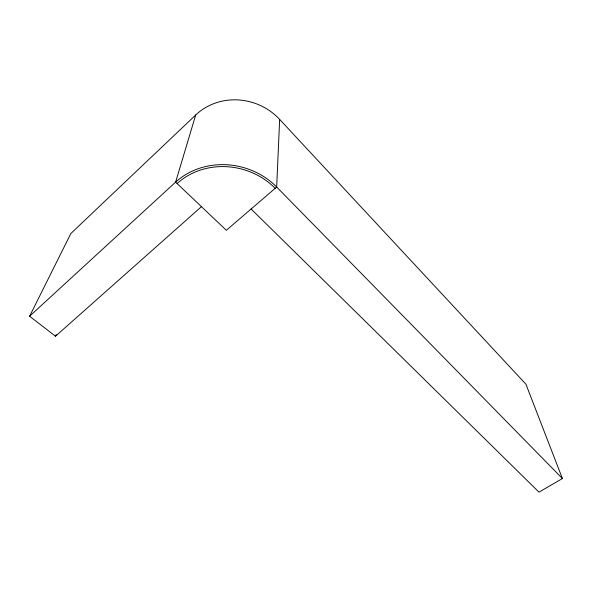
<?xml version="1.0" encoding="UTF-8"?>
<svg xmlns="http://www.w3.org/2000/svg" width="592" height="592" viewBox="0 0 592 592"><rect width="100%" height="100%" fill="white"/><g stroke="black" fill="none" stroke-linecap="round" stroke-linejoin="round"><path stroke-width="0.89" d="M279.653 119.406L276.671 187.035L226.336 230.288L175.617 182.136L195.708 114.981A58.275 54.708 23.1 0 1 279.653 119.406L525.94 384.223L562.4 478.528L539.001 492.159L251.112 208.998M195.708 114.981L70.84 233.529L29.6 316.232L55.507 336.226L56.24 334.539M29.6 316.232L175.617 182.136A69.538 62.249 13.8 0 1 276.671 187.035L562.4 478.528M55.507 336.226L201.443 206.66M177.119 183.557A67.54 60.465 13.8 0 1 275.191 188.308"/></g></svg>
